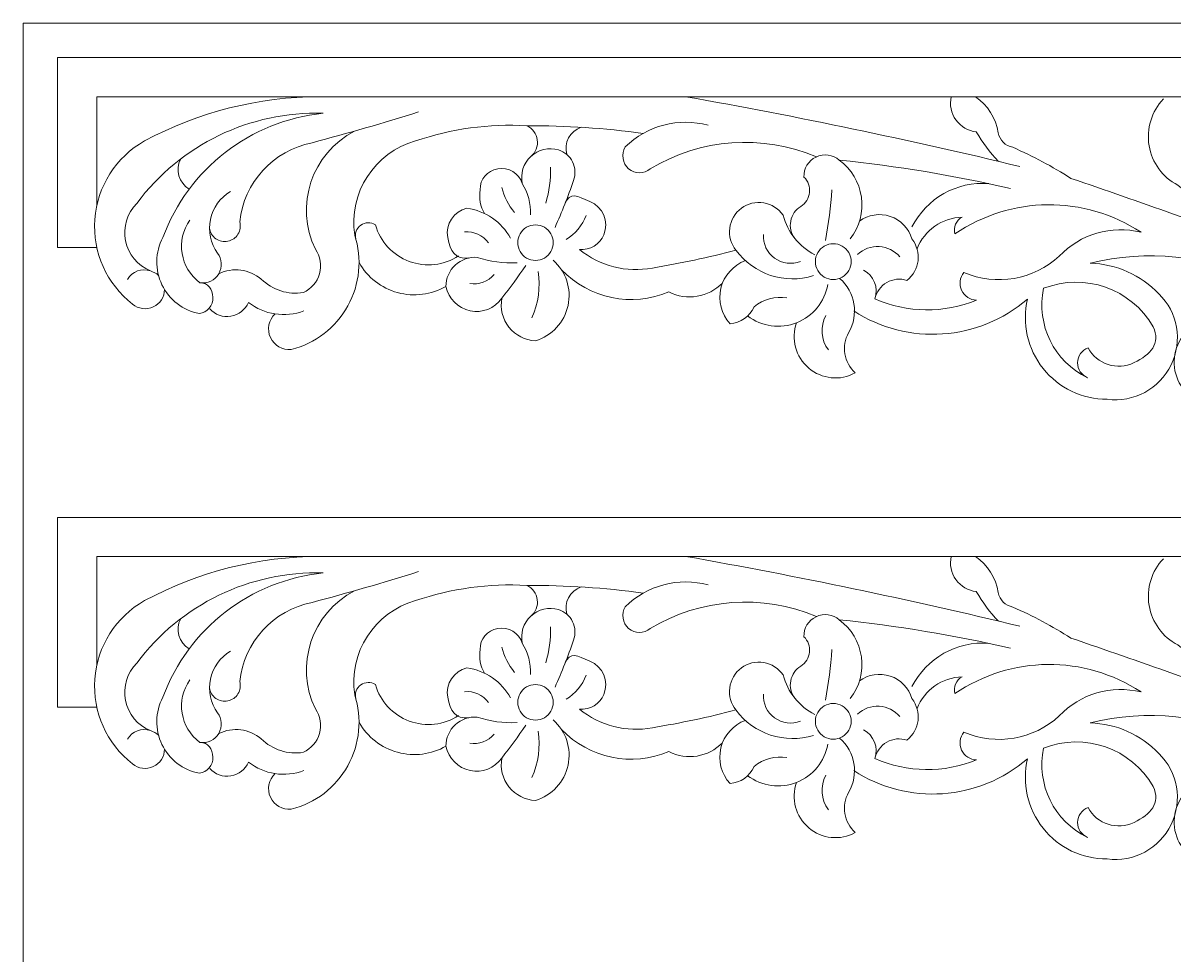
# Model space of a CAD drawing. Header units: millimetres. Extents: x 5148 to 5392, y 1931 to 2186.
# Drawn here: x 5148.1 to 5214.7, y 2132.4 to 2186.4 of the extents above; entities that cross this region are included whole.
import ezdxf

# ---------------------------------------------------------------- set-up
doc = ezdxf.new("R2010")
doc.units = ezdxf.units.MM
doc.header["$MEASUREMENT"] = 0
doc.layers.add('SITARA ALL', color=18, linetype='Continuous', true_color=0x000000)

msp = doc.modelspace()

# ---------------------------------------------------------------- linework, layer by layer
at = {"layer": 'SITARA ALL', "lineweight": 9}
for points, knots in [([(5148.053, 2186.351), (5148.053, 2186.351), (5392.053, 2186.351), (5392.053, 2186.351), (5392.053, 2186.351), (5392.053, 2064.351), (5392.053, 2064.351), (5392.053, 2064.351), (5148.053, 2064.351), (5148.053, 2064.351), (5148.053, 2064.351), (5148.053, 2186.351), (5148.053, 2186.351)], [0, 0, 0, 0, 0.25, 0.25, 0.25, 0.5, 0.5, 0.5, 0.75, 0.75, 0.75, 1, 1, 1, 1]), ([(5152.317, 2173.372), (5152.317, 2173.372), (5150.053, 2173.372), (5150.053, 2173.372), (5150.053, 2173.372), (5150.053, 2184.351), (5150.053, 2184.351), (5150.053, 2184.351), (5350.053, 2184.351), (5350.053, 2184.351), (5350.053, 2184.351), (5350.053, 2173.372), (5350.053, 2173.372), (5350.053, 2173.372), (5347.788, 2173.372), (5347.788, 2173.372)], [0, 0, 0, 0, 0.166667, 0.166667, 0.166667, 0.333333, 0.333333, 0.333333, 0.5, 0.5, 0.5, 0.666667, 0.666667, 0.666667, 1, 1, 1, 1]), ([(5165.216, 2182.09), (5161.679, 2182.09), (5158.198, 2181.213), (5155.083, 2179.537), (5153.422, 2178.603), (5152.34, 2176.897), (5152.204, 2174.996), (5152.067, 2173.095), (5152.88, 2171.263), (5154.391, 2170.101), (5154.722, 2169.817), (5155.189, 2169.752), (5155.585, 2169.935), (5155.981, 2170.119), (5156.234, 2170.509), (5156.233, 2170.945)], [0, 0, 0, 0, 0.166667, 0.166667, 0.166667, 0.333333, 0.333333, 0.333333, 0.5, 0.5, 0.5, 0.666667, 0.666667, 0.666667, 1, 1, 1, 1]), ([(5347.788, 2175.808), (5347.788, 2175.808), (5347.788, 2182.09), (5347.788, 2182.09), (5347.788, 2182.09), (5152.317, 2182.09), (5152.317, 2182.09), (5152.317, 2182.09), (5152.317, 2175.808), (5152.317, 2175.808)], [0, 0, 0, 0, 0.25, 0.25, 0.25, 0.5, 0.5, 0.5, 1, 1, 1, 1]), ([(5201.724, 2182.09), (5201.623, 2181.624), (5201.724, 2181.137), (5202.001, 2180.749), (5202.278, 2180.362), (5202.704, 2180.109), (5203.178, 2180.055), (5203.533, 2179.438), (5203.962, 2178.867), (5204.454, 2178.354)], [0, 0, 0, 0, 0.25, 0.25, 0.25, 0.5, 0.5, 0.5, 1, 1, 1, 1]), ([(5213.995, 2181.962), (5213.31, 2181.24), (5213.005, 2180.237), (5213.17, 2179.256), (5213.336, 2178.275), (5213.948, 2177.432), (5214.831, 2176.975), (5216.596, 2175.528), (5218.495, 2174.254), (5220.502, 2173.169), (5216.568, 2174.612), (5212.618, 2176.013), (5208.653, 2177.371), (5207.58, 2178.055), (5206.455, 2178.655), (5205.288, 2179.165), (5204.86, 2179.244), (5204.524, 2179.579), (5204.444, 2180.007), (5204.31, 2180.852), (5203.837, 2181.605), (5203.133, 2182.09)], [0, 0, 0, 0, 0.125, 0.125, 0.125, 0.25, 0.25, 0.25, 0.375, 0.375, 0.375, 0.5, 0.5, 0.5, 0.625, 0.625, 0.625, 0.75, 0.75, 0.75, 1, 1, 1, 1]), ([(5155.887, 2171.752), (5155.754, 2171.879), (5155.592, 2171.97), (5155.416, 2172.019), (5154.677, 2172.324), (5154.139, 2172.977), (5153.981, 2173.76), (5153.823, 2174.543), (5154.071, 2175.359), (5154.634, 2175.926), (5157.156, 2179.319), (5161.182, 2181.264), (5165.408, 2181.134), (5161.199, 2180.701), (5157.605, 2177.918), (5156.138, 2173.95), (5155.688, 2173.098), (5155.669, 2172.083), (5156.087, 2171.216), (5156.505, 2170.348), (5157.303, 2169.731), (5158.249, 2169.552), (5158.716, 2169.613), (5159.057, 2170.022), (5159.034, 2170.492), (5159.01, 2170.962), (5158.753, 2171.323), (5158.283, 2171.337)], [0, 0, 0, 0, 0.1, 0.1, 0.1, 0.2, 0.2, 0.2, 0.3, 0.3, 0.3, 0.4, 0.4, 0.4, 0.5, 0.5, 0.5, 0.6, 0.6, 0.6, 0.7, 0.7, 0.7, 0.8, 0.8, 0.8, 1, 1, 1, 1]), ([(5158.835, 2174.495), (5158.867, 2174.249), (5159, 2174.027), (5159.202, 2173.883), (5159.404, 2173.739), (5159.655, 2173.685), (5159.898, 2173.735), (5160.141, 2173.784), (5160.353, 2173.933), (5160.482, 2174.145), (5160.611, 2174.357), (5160.647, 2174.611), (5160.58, 2174.85), (5160.824, 2177.129), (5162.524, 2178.986), (5164.772, 2179.434), (5166.832, 2179.978), (5168.879, 2180.57), (5170.912, 2181.21)], [0, 0, 0, 0, 0.142857, 0.142857, 0.142857, 0.285714, 0.285714, 0.285714, 0.428571, 0.428571, 0.428571, 0.571429, 0.571429, 0.571429, 0.714286, 0.714286, 0.714286, 1, 1, 1, 1]), ([(5162.623, 2169.535), (5162.251, 2169.181), (5162.145, 2168.63), (5162.361, 2168.164), (5162.576, 2167.698), (5163.051, 2167.42), (5163.562, 2167.474), (5164.954, 2167.824), (5166.139, 2168.735), (5166.834, 2169.992), (5167.529, 2171.248), (5167.674, 2172.729), (5167.23, 2174.094), (5166.866, 2176.533), (5168.375, 2178.863), (5170.748, 2179.533), (5172.818, 2180.24), (5175.005, 2180.539), (5177.188, 2180.414), (5179.438, 2180.425), (5181.685, 2180.276), (5183.913, 2179.969)], [0, 0, 0, 0, 0.125, 0.125, 0.125, 0.25, 0.25, 0.25, 0.375, 0.375, 0.375, 0.5, 0.5, 0.5, 0.625, 0.625, 0.625, 0.75, 0.75, 0.75, 1, 1, 1, 1]), ([(5177.417, 2178.638), (5177.698, 2178.87), (5177.84, 2179.23), (5177.793, 2179.591), (5177.745, 2179.952), (5177.519, 2180.262), (5177.188, 2180.414)], [0, 0, 0, 0, 0.333333, 0.333333, 0.333333, 1, 1, 1, 1]), ([(5193.934, 2178.617), (5190.801, 2179.938), (5187.228, 2179.679), (5184.321, 2177.917), (5183.957, 2177.619), (5183.433, 2177.623), (5183.074, 2177.926), (5182.715, 2178.229), (5182.642, 2178.777), (5182.874, 2179.186), (5184.136, 2180.427), (5185.964, 2180.905), (5187.673, 2180.441)], [0, 0, 0, 0, 0.2, 0.2, 0.2, 0.4, 0.4, 0.4, 0.6, 0.6, 0.6, 1, 1, 1, 1]), ([(5159.367, 2171.852), (5160.177, 2172.247), (5161.144, 2172.125), (5161.831, 2171.542), (5162.473, 2170.911), (5163.375, 2170.622), (5164.264, 2170.765), (5164.719, 2170.976), (5165.059, 2171.375), (5165.193, 2171.857), (5165.328, 2172.34), (5165.246, 2172.855), (5164.966, 2173.271), (5163.735, 2175.783), (5164.742, 2178.821), (5167.227, 2180.107)], [0, 0, 0, 0, 0.166667, 0.166667, 0.166667, 0.333333, 0.333333, 0.333333, 0.5, 0.5, 0.5, 0.666667, 0.666667, 0.666667, 1, 1, 1, 1]), ([(5178.816, 2174.533), (5179.214, 2175.42), (5179.572, 2176.323), (5179.889, 2177.242), (5180.018, 2177.593), (5179.997, 2177.983), (5179.831, 2178.318), (5179.666, 2178.654), (5179.371, 2178.907), (5179.014, 2179.019), (5178.451, 2179.181), (5177.844, 2179.035), (5177.416, 2178.635), (5176.988, 2178.235), (5176.8, 2177.646), (5176.922, 2177.073), (5177.253, 2176.53), (5177.42, 2175.903), (5177.402, 2175.267)], [0, 0, 0, 0, 0.142857, 0.142857, 0.142857, 0.285714, 0.285714, 0.285714, 0.428571, 0.428571, 0.428571, 0.571429, 0.571429, 0.571429, 0.714286, 0.714286, 0.714286, 1, 1, 1, 1]), ([(5195.891, 2173.874), (5196.42, 2174.559), (5196.65, 2175.429), (5196.53, 2176.286), (5196.41, 2177.143), (5195.953, 2177.913), (5195.256, 2178.427), (5194.882, 2178.748), (5194.354, 2178.817), (5193.91, 2178.602), (5193.466, 2178.388), (5193.191, 2177.94), (5193.209, 2177.447), (5193.449, 2177.216), (5193.569, 2176.888), (5193.536, 2176.556), (5193.502, 2176.225), (5193.317, 2175.926), (5193.036, 2175.747), (5192.727, 2175.563), (5192.512, 2175.255), (5192.444, 2174.902), (5192.376, 2174.549), (5192.461, 2174.185), (5192.68, 2173.9)], [0, 0, 0, 0, 0.111111, 0.111111, 0.111111, 0.222222, 0.222222, 0.222222, 0.333333, 0.333333, 0.333333, 0.444444, 0.444444, 0.444444, 0.555556, 0.555556, 0.555556, 0.666667, 0.666667, 0.666667, 0.777778, 0.777778, 0.777778, 1, 1, 1, 1]), ([(5176.922, 2177.073), (5176.731, 2177.672), (5176.124, 2178.034), (5175.507, 2177.918), (5174.889, 2177.801), (5174.453, 2177.333), (5174.494, 2176.706), (5174.404, 2176.233), (5174.493, 2175.744), (5174.744, 2175.334)], [0, 0, 0, 0, 0.25, 0.25, 0.25, 0.5, 0.5, 0.5, 1, 1, 1, 1]), ([(5157.702, 2174.956), (5156.877, 2173.792), (5157.134, 2172.184), (5158.283, 2171.337), (5158.716, 2171.275), (5159.144, 2171.48), (5159.367, 2171.856), (5159.59, 2172.233), (5159.568, 2172.7), (5159.306, 2173.05), (5158.897, 2173.61), (5158.744, 2174.317), (5158.886, 2174.996), (5159.028, 2175.675), (5159.453, 2176.264), (5160.052, 2176.614)], [0, 0, 0, 0, 0.166667, 0.166667, 0.166667, 0.333333, 0.333333, 0.333333, 0.5, 0.5, 0.5, 0.666667, 0.666667, 0.666667, 1, 1, 1, 1]), ([(5189.279, 2173.213), (5187.684, 2172.797), (5186.07, 2172.455), (5184.444, 2172.186), (5182.949, 2171.901), (5181.404, 2172.296), (5180.228, 2173.261), (5180.833, 2173.207), (5181.404, 2173.55), (5181.64, 2174.11), (5181.943, 2174.867), (5181.581, 2175.727), (5180.829, 2176.041), (5180.076, 2176.355), (5179.708, 2176.623), (5179.383, 2175.876)], [0, 0, 0, 0, 0.166667, 0.166667, 0.166667, 0.333333, 0.333333, 0.333333, 0.5, 0.5, 0.5, 0.666667, 0.666667, 0.666667, 1, 1, 1, 1]), ([(5199.749, 2173.302), (5200.173, 2174.376), (5201.2, 2175.094), (5202.355, 2175.125), (5202.008, 2174.939), (5201.837, 2174.537), (5201.945, 2174.159), (5205.177, 2176.37), (5209.43, 2176.406), (5212.703, 2174.254), (5210.995, 2174.672), (5209.194, 2174.149), (5207.977, 2172.879), (5206.49, 2171.498), (5204.324, 2171.128), (5202.461, 2171.933), (5202.222, 2171.642), (5202.171, 2171.24), (5202.328, 2170.898), (5202.485, 2170.557), (5202.819, 2170.334), (5203.195, 2170.326), (5201.306, 2169.557), (5199.185, 2169.584), (5197.316, 2170.399), (5197.397, 2170.8), (5197.646, 2171.146), (5198, 2171.351), (5198.353, 2171.556), (5198.78, 2171.598), (5199.167, 2171.469), (5199.908, 2172.053), (5200.038, 2173.125), (5199.457, 2173.868), (5199.276, 2174.481), (5198.808, 2174.968), (5198.202, 2175.171), (5197.596, 2175.375), (5196.934, 2175.273), (5196.419, 2174.893)], [0, 0, 0, 0, 0.071429, 0.071429, 0.071429, 0.142857, 0.142857, 0.142857, 0.214286, 0.214286, 0.214286, 0.285714, 0.285714, 0.285714, 0.357143, 0.357143, 0.357143, 0.428571, 0.428571, 0.428571, 0.5, 0.5, 0.5, 0.571429, 0.571429, 0.571429, 0.642857, 0.642857, 0.642857, 0.714286, 0.714286, 0.714286, 0.785714, 0.785714, 0.785714, 0.857143, 0.857143, 0.857143, 1, 1, 1, 1]), ([(5176.251, 2173.91), (5175.727, 2174.852), (5174.793, 2175.494), (5173.725, 2175.645), (5172.956, 2175.471), (5172.463, 2174.719), (5172.609, 2173.945), (5172.755, 2173.17), (5173.047, 2172.65), (5173.826, 2172.768)], [0, 0, 0, 0, 0.25, 0.25, 0.25, 0.5, 0.5, 0.5, 1, 1, 1, 1]), ([(5193.844, 2172.949), (5192.933, 2173.417), (5192.264, 2174.252), (5192.007, 2175.243), (5191.744, 2175.623), (5191.338, 2175.881), (5190.882, 2175.956), (5190.426, 2176.031), (5189.961, 2175.918), (5189.59, 2175.642), (5189.22, 2175.366), (5188.977, 2174.951), (5188.919, 2174.492), (5188.86, 2174.034), (5188.99, 2173.573), (5189.279, 2173.213), (5190.308, 2171.819), (5192.104, 2171.229), (5193.758, 2171.745)], [0, 0, 0, 0, 0.142857, 0.142857, 0.142857, 0.285714, 0.285714, 0.285714, 0.428571, 0.428571, 0.428571, 0.571429, 0.571429, 0.571429, 0.714286, 0.714286, 0.714286, 1, 1, 1, 1]), ([(5173.243, 2172.892), (5172.396, 2172.338), (5171.336, 2172.219), (5170.387, 2172.57), (5169.438, 2172.922), (5168.709, 2173.709), (5168.427, 2174.681), (5168.169, 2174.849), (5167.835, 2174.842), (5167.585, 2174.663), (5167.335, 2174.484), (5167.219, 2174.175), (5167.295, 2173.877)], [0, 0, 0, 0, 0.2, 0.2, 0.2, 0.4, 0.4, 0.4, 0.6, 0.6, 0.6, 1, 1, 1, 1]), ([(5178.713, 2173.654), (5178.713, 2174.021), (5178.517, 2174.36), (5178.2, 2174.544), (5177.882, 2174.727), (5177.49, 2174.727), (5177.173, 2174.544), (5176.855, 2174.36), (5176.659, 2174.021), (5176.659, 2173.654), (5176.659, 2173.287), (5176.855, 2172.948), (5177.173, 2172.765), (5177.49, 2172.581), (5177.882, 2172.581), (5178.2, 2172.765), (5178.517, 2172.948), (5178.713, 2173.287), (5178.713, 2173.654)], [0, 0, 0, 0, 0.166667, 0.166667, 0.166667, 0.333333, 0.333333, 0.333333, 0.5, 0.5, 0.5, 0.666667, 0.666667, 0.666667, 0.833333, 0.833333, 0.833333, 1, 1, 1, 1]), ([(5190.864, 2174.128), (5190.832, 2173.592), (5191.075, 2173.077), (5191.51, 2172.762), (5191.944, 2172.446), (5192.505, 2172.372), (5193.005, 2172.567)], [0, 0, 0, 0, 0.333333, 0.333333, 0.333333, 1, 1, 1, 1]), ([(5195.942, 2172.557), (5195.942, 2172.927), (5195.744, 2173.269), (5195.424, 2173.454), (5195.104, 2173.639), (5194.709, 2173.639), (5194.389, 2173.454), (5194.069, 2173.269), (5193.871, 2172.927), (5193.871, 2172.557), (5193.871, 2172.187), (5194.069, 2171.846), (5194.389, 2171.661), (5194.709, 2171.476), (5195.104, 2171.476), (5195.424, 2171.661), (5195.744, 2171.846), (5195.942, 2172.187), (5195.942, 2172.557)], [0, 0, 0, 0, 0.166667, 0.166667, 0.166667, 0.333333, 0.333333, 0.333333, 0.5, 0.5, 0.5, 0.666667, 0.666667, 0.666667, 0.833333, 0.833333, 0.833333, 1, 1, 1, 1]), ([(5196.086, 2169.705), (5199.22, 2167.674), (5203.314, 2167.953), (5206.141, 2170.394), (5205.808, 2168.987), (5206.14, 2167.505), (5207.041, 2166.374), (5207.942, 2165.243), (5209.303, 2164.588), (5210.75, 2164.598), (5212.282, 2164.395), (5213.773, 2165.199), (5214.444, 2166.592), (5215.115, 2167.985), (5214.845, 2169.623), (5213.731, 2170.695), (5212.696, 2171.784), (5211.273, 2172.419), (5209.771, 2172.463), (5213.031, 2173.286), (5216.478, 2172.929), (5219.5, 2171.458), (5221.182, 2170.919), (5222.892, 2170.471), (5224.623, 2170.118), (5223.51, 2169.712), (5222.289, 2169.717), (5221.18, 2170.131), (5220.186, 2170.675), (5219.011, 2170.778), (5217.936, 2170.417), (5218.145, 2170.418), (5218.343, 2170.328), (5218.479, 2170.169), (5218.614, 2170.011), (5218.674, 2169.8), (5218.641, 2169.595), (5218.156, 2169.364), (5217.623, 2169.252), (5217.086, 2169.269), (5216.03, 2169.245), (5215.101, 2168.567), (5214.758, 2167.568), (5214.414, 2166.57), (5214.711, 2165.478), (5215.529, 2164.81), (5216.241, 2164.661), (5216.95, 2165.078), (5217.164, 2165.774), (5217.307, 2166.193), (5217.743, 2166.439), (5218.177, 2166.345), (5218.742, 2166.385), (5219.259, 2166.675), (5219.588, 2167.136), (5219.918, 2167.597), (5220.025, 2168.178), (5219.88, 2168.725), (5220.241, 2168.783), (5220.586, 2168.916), (5220.894, 2169.114)], [0, 0, 0, 0, 0.047619, 0.047619, 0.047619, 0.095238, 0.095238, 0.095238, 0.142857, 0.142857, 0.142857, 0.190476, 0.190476, 0.190476, 0.238095, 0.238095, 0.238095, 0.285714, 0.285714, 0.285714, 0.333333, 0.333333, 0.333333, 0.380952, 0.380952, 0.380952, 0.428571, 0.428571, 0.428571, 0.47619, 0.47619, 0.47619, 0.52381, 0.52381, 0.52381, 0.571429, 0.571429, 0.571429, 0.619048, 0.619048, 0.619048, 0.666667, 0.666667, 0.666667, 0.714286, 0.714286, 0.714286, 0.761905, 0.761905, 0.761905, 0.809524, 0.809524, 0.809524, 0.857143, 0.857143, 0.857143, 0.904762, 0.904762, 0.904762, 1, 1, 1, 1]), ([(5198.76, 2172.835), (5198.459, 2173.186), (5198.028, 2173.398), (5197.567, 2173.425), (5197.105, 2173.451), (5196.655, 2173.29), (5196.316, 2172.976)], [0, 0, 0, 0, 0.333333, 0.333333, 0.333333, 1, 1, 1, 1]), ([(5167.483, 2172.497), (5167.967, 2171.647), (5168.77, 2171.024), (5169.714, 2170.766), (5170.658, 2170.509), (5171.662, 2170.635), (5172.511, 2171.122)], [0, 0, 0, 0, 0.333333, 0.333333, 0.333333, 1, 1, 1, 1]), ([(5176.619, 2172.486), (5175.841, 2172.447), (5175.061, 2172.554), (5174.322, 2172.802), (5173.853, 2172.839), (5173.391, 2172.678), (5173.047, 2172.358), (5172.702, 2172.039), (5172.508, 2171.592), (5172.511, 2171.122), (5172.652, 2170.415), (5173.201, 2169.86), (5173.907, 2169.713), (5174.612, 2169.566), (5175.33, 2169.844), (5175.742, 2170.435), (5176.22, 2171.055), (5176.682, 2171.686), (5177.128, 2172.328)], [0, 0, 0, 0, 0.142857, 0.142857, 0.142857, 0.285714, 0.285714, 0.285714, 0.428571, 0.428571, 0.428571, 0.571429, 0.571429, 0.571429, 0.714286, 0.714286, 0.714286, 1, 1, 1, 1]), ([(5175.742, 2170.435), (5175.63, 2169.845), (5175.78, 2169.234), (5176.154, 2168.763), (5176.528, 2168.292), (5177.085, 2168.007), (5177.686, 2167.983), (5178.637, 2168.267), (5179.358, 2169.047), (5179.568, 2170.017), (5179.778, 2170.987), (5179.451, 2171.987), (5178.703, 2172.639)], [0, 0, 0, 0, 0.2, 0.2, 0.2, 0.4, 0.4, 0.4, 0.6, 0.6, 0.6, 1, 1, 1, 1]), ([(5189.822, 2172.612), (5189.115, 2172.35), (5188.584, 2171.754), (5188.407, 2171.02), (5188.231, 2170.287), (5188.426, 2169.519), (5188.936, 2168.963), (5189.545, 2169.007), (5190.079, 2169.381), (5190.327, 2169.939), (5190.85, 2170.385), (5191.546, 2170.574), (5192.224, 2170.457)], [0, 0, 0, 0, 0.2, 0.2, 0.2, 0.4, 0.4, 0.4, 0.6, 0.6, 0.6, 1, 1, 1, 1]), ([(5179.184, 2172.087), (5180.794, 2170.416), (5183.262, 2169.906), (5185.4, 2170.806), (5186.434, 2170.276), (5187.692, 2170.484), (5188.5, 2171.319)], [0, 0, 0, 0, 0.333333, 0.333333, 0.333333, 1, 1, 1, 1]), ([(5209.614, 2165.845), (5209.258, 2165.985), (5209.026, 2166.33), (5209.031, 2166.713), (5209.036, 2167.095), (5209.284, 2167.437), (5209.643, 2167.568), (5210.156, 2166.616), (5211.328, 2166.24), (5212.299, 2166.714), (5213.27, 2167.188), (5213.846, 2167.804), (5213.412, 2168.794), (5212.132, 2170.995), (5209.444, 2171.938), (5207.072, 2171.012), (5206.627, 2168.909), (5207.675, 2166.775), (5209.614, 2165.845)], [0, 0, 0, 0, 0.166667, 0.166667, 0.166667, 0.333333, 0.333333, 0.333333, 0.5, 0.5, 0.5, 0.666667, 0.666667, 0.666667, 0.833333, 0.833333, 0.833333, 1, 1, 1, 1]), ([(5189.955, 2169.413), (5190.768, 2168.799), (5191.841, 2168.652), (5192.788, 2169.026), (5193.735, 2169.399), (5194.418, 2170.229), (5194.592, 2171.232)], [0, 0, 0, 0, 0.333333, 0.333333, 0.333333, 1, 1, 1, 1]), ([(5192.784, 2169.022), (5192.452, 2168.087), (5192.733, 2167.043), (5193.489, 2166.402), (5194.246, 2165.76), (5195.303, 2165.643), (5196.171, 2166.124), (5195.524, 2166.718), (5195.368, 2167.679), (5195.793, 2168.448), (5196.4, 2169.485), (5196.181, 2170.805), (5195.271, 2171.589)], [0, 0, 0, 0, 0.2, 0.2, 0.2, 0.4, 0.4, 0.4, 0.6, 0.6, 0.6, 1, 1, 1, 1]), ([(5158.847, 2169.833), (5159.152, 2169.487), (5159.613, 2169.323), (5160.068, 2169.398), (5160.522, 2169.473), (5160.904, 2169.774), (5161.081, 2170.199), (5161.993, 2169.487), (5163.21, 2169.301), (5164.293, 2169.711)], [0, 0, 0, 0, 0.25, 0.25, 0.25, 0.5, 0.5, 0.5, 1, 1, 1, 1]), ([(5152.317, 2146.79), (5152.317, 2146.79), (5150.053, 2146.79), (5150.053, 2146.79), (5150.053, 2146.79), (5150.053, 2157.77), (5150.053, 2157.77), (5150.053, 2157.77), (5350.053, 2157.77), (5350.053, 2157.77), (5350.053, 2157.77), (5350.053, 2146.79), (5350.053, 2146.79), (5350.053, 2146.79), (5347.788, 2146.79), (5347.788, 2146.79)], [0, 0, 0, 0, 0.166667, 0.166667, 0.166667, 0.333333, 0.333333, 0.333333, 0.5, 0.5, 0.5, 0.666667, 0.666667, 0.666667, 1, 1, 1, 1]), ([(5165.216, 2155.509), (5161.679, 2155.509), (5158.198, 2154.632), (5155.083, 2152.955), (5153.422, 2152.021), (5152.34, 2150.316), (5152.204, 2148.415), (5152.067, 2146.514), (5152.88, 2144.681), (5154.391, 2143.519), (5154.722, 2143.235), (5155.189, 2143.171), (5155.585, 2143.354), (5155.981, 2143.537), (5156.234, 2143.927), (5156.233, 2144.364)], [0, 0, 0, 0, 0.166667, 0.166667, 0.166667, 0.333333, 0.333333, 0.333333, 0.5, 0.5, 0.5, 0.666667, 0.666667, 0.666667, 1, 1, 1, 1]), ([(5347.788, 2149.226), (5347.788, 2149.226), (5347.788, 2155.509), (5347.788, 2155.509), (5347.788, 2155.509), (5152.317, 2155.509), (5152.317, 2155.509), (5152.317, 2155.509), (5152.317, 2149.226), (5152.317, 2149.226)], [0, 0, 0, 0, 0.25, 0.25, 0.25, 0.5, 0.5, 0.5, 1, 1, 1, 1]), ([(5201.724, 2155.509), (5201.623, 2155.043), (5201.724, 2154.556), (5202.001, 2154.168), (5202.278, 2153.78), (5202.704, 2153.528), (5203.178, 2153.473), (5203.533, 2152.857), (5203.962, 2152.286), (5204.454, 2151.772)], [0, 0, 0, 0, 0.25, 0.25, 0.25, 0.5, 0.5, 0.5, 1, 1, 1, 1]), ([(5213.995, 2155.38), (5213.31, 2154.658), (5213.005, 2153.656), (5213.17, 2152.675), (5213.336, 2151.694), (5213.948, 2150.851), (5214.831, 2150.394), (5216.596, 2148.947), (5218.495, 2147.672), (5220.502, 2146.587), (5216.568, 2148.03), (5212.618, 2149.431), (5208.653, 2150.789), (5207.58, 2151.474), (5206.455, 2152.074), (5205.288, 2152.583), (5204.86, 2152.662), (5204.524, 2152.997), (5204.444, 2153.426), (5204.31, 2154.27), (5203.837, 2155.023), (5203.133, 2155.509)], [0, 0, 0, 0, 0.125, 0.125, 0.125, 0.25, 0.25, 0.25, 0.375, 0.375, 0.375, 0.5, 0.5, 0.5, 0.625, 0.625, 0.625, 0.75, 0.75, 0.75, 1, 1, 1, 1]), ([(5155.887, 2145.171), (5155.754, 2145.297), (5155.592, 2145.389), (5155.416, 2145.438), (5154.677, 2145.742), (5154.139, 2146.395), (5153.981, 2147.179), (5153.823, 2147.962), (5154.071, 2148.777), (5154.634, 2149.344), (5157.156, 2152.737), (5161.182, 2154.682), (5165.408, 2154.553), (5161.199, 2154.119), (5157.605, 2151.336), (5156.138, 2147.368), (5155.688, 2146.517), (5155.669, 2145.502), (5156.087, 2144.634), (5156.505, 2143.767), (5157.303, 2143.15), (5158.249, 2142.971), (5158.716, 2143.032), (5159.057, 2143.441), (5159.034, 2143.911), (5159.01, 2144.381), (5158.753, 2144.742), (5158.283, 2144.756)], [0, 0, 0, 0, 0.1, 0.1, 0.1, 0.2, 0.2, 0.2, 0.3, 0.3, 0.3, 0.4, 0.4, 0.4, 0.5, 0.5, 0.5, 0.6, 0.6, 0.6, 0.7, 0.7, 0.7, 0.8, 0.8, 0.8, 1, 1, 1, 1]), ([(5158.835, 2147.913), (5158.867, 2147.667), (5159, 2147.446), (5159.202, 2147.302), (5159.404, 2147.158), (5159.655, 2147.104), (5159.898, 2147.153), (5160.141, 2147.203), (5160.353, 2147.352), (5160.482, 2147.563), (5160.611, 2147.775), (5160.647, 2148.03), (5160.58, 2148.269), (5160.824, 2150.548), (5162.524, 2152.404), (5164.772, 2152.852), (5166.832, 2153.396), (5168.879, 2153.989), (5170.912, 2154.629)], [0, 0, 0, 0, 0.142857, 0.142857, 0.142857, 0.285714, 0.285714, 0.285714, 0.428571, 0.428571, 0.428571, 0.571429, 0.571429, 0.571429, 0.714286, 0.714286, 0.714286, 1, 1, 1, 1]), ([(5193.934, 2152.035), (5190.801, 2153.356), (5187.228, 2153.097), (5184.321, 2151.336), (5183.957, 2151.038), (5183.433, 2151.042), (5183.074, 2151.344), (5182.715, 2151.647), (5182.642, 2152.196), (5182.874, 2152.604), (5184.136, 2153.846), (5185.964, 2154.323), (5187.673, 2153.86)], [0, 0, 0, 0, 0.2, 0.2, 0.2, 0.4, 0.4, 0.4, 0.6, 0.6, 0.6, 1, 1, 1, 1]), ([(5162.623, 2142.953), (5162.251, 2142.6), (5162.145, 2142.048), (5162.361, 2141.582), (5162.576, 2141.116), (5163.051, 2140.838), (5163.562, 2140.893), (5164.954, 2141.242), (5166.139, 2142.154), (5166.834, 2143.41), (5167.529, 2144.666), (5167.674, 2146.147), (5167.23, 2147.513), (5166.866, 2149.951), (5168.375, 2152.282), (5170.748, 2152.952), (5172.818, 2153.659), (5175.005, 2153.958), (5177.188, 2153.832), (5179.438, 2153.843), (5181.685, 2153.695), (5183.913, 2153.388)], [0, 0, 0, 0, 0.125, 0.125, 0.125, 0.25, 0.25, 0.25, 0.375, 0.375, 0.375, 0.5, 0.5, 0.5, 0.625, 0.625, 0.625, 0.75, 0.75, 0.75, 1, 1, 1, 1]), ([(5177.417, 2152.057), (5177.698, 2152.288), (5177.84, 2152.648), (5177.793, 2153.009), (5177.745, 2153.37), (5177.519, 2153.68), (5177.188, 2153.832)], [0, 0, 0, 0, 0.333333, 0.333333, 0.333333, 1, 1, 1, 1]), ([(5159.367, 2145.27), (5160.177, 2145.665), (5161.144, 2145.543), (5161.831, 2144.961), (5162.473, 2144.329), (5163.375, 2144.041), (5164.264, 2144.184), (5164.719, 2144.394), (5165.059, 2144.793), (5165.193, 2145.276), (5165.328, 2145.759), (5165.246, 2146.274), (5164.966, 2146.689), (5163.735, 2149.201), (5164.742, 2152.24), (5167.227, 2153.525)], [0, 0, 0, 0, 0.166667, 0.166667, 0.166667, 0.333333, 0.333333, 0.333333, 0.5, 0.5, 0.5, 0.666667, 0.666667, 0.666667, 1, 1, 1, 1]), ([(5178.816, 2147.952), (5179.214, 2148.838), (5179.572, 2149.742), (5179.889, 2150.66), (5180.018, 2151.012), (5179.997, 2151.401), (5179.831, 2151.737), (5179.666, 2152.073), (5179.371, 2152.326), (5179.014, 2152.438), (5178.451, 2152.599), (5177.844, 2152.453), (5177.416, 2152.054), (5176.988, 2151.654), (5176.8, 2151.064), (5176.922, 2150.491), (5177.253, 2149.949), (5177.42, 2149.321), (5177.402, 2148.686)], [0, 0, 0, 0, 0.142857, 0.142857, 0.142857, 0.285714, 0.285714, 0.285714, 0.428571, 0.428571, 0.428571, 0.571429, 0.571429, 0.571429, 0.714286, 0.714286, 0.714286, 1, 1, 1, 1]), ([(5195.891, 2147.293), (5196.42, 2147.978), (5196.65, 2148.847), (5196.53, 2149.705), (5196.41, 2150.562), (5195.953, 2151.332), (5195.256, 2151.845), (5194.882, 2152.166), (5194.354, 2152.235), (5193.91, 2152.021), (5193.466, 2151.807), (5193.191, 2151.358), (5193.209, 2150.866), (5193.449, 2150.635), (5193.569, 2150.306), (5193.536, 2149.975), (5193.502, 2149.643), (5193.317, 2149.345), (5193.036, 2149.166), (5192.727, 2148.981), (5192.512, 2148.674), (5192.444, 2148.321), (5192.376, 2147.967), (5192.461, 2147.604), (5192.68, 2147.318)], [0, 0, 0, 0, 0.111111, 0.111111, 0.111111, 0.222222, 0.222222, 0.222222, 0.333333, 0.333333, 0.333333, 0.444444, 0.444444, 0.444444, 0.555556, 0.555556, 0.555556, 0.666667, 0.666667, 0.666667, 0.777778, 0.777778, 0.777778, 1, 1, 1, 1]), ([(5176.922, 2150.491), (5176.731, 2151.09), (5176.124, 2151.452), (5175.507, 2151.336), (5174.889, 2151.22), (5174.453, 2150.752), (5174.494, 2150.125), (5174.404, 2149.652), (5174.493, 2149.163), (5174.744, 2148.752)], [0, 0, 0, 0, 0.25, 0.25, 0.25, 0.5, 0.5, 0.5, 1, 1, 1, 1]), ([(5157.702, 2148.375), (5156.877, 2147.211), (5157.134, 2145.602), (5158.283, 2144.756), (5158.716, 2144.694), (5159.144, 2144.899), (5159.367, 2145.275), (5159.59, 2145.651), (5159.568, 2146.119), (5159.306, 2146.469), (5158.897, 2147.029), (5158.744, 2147.736), (5158.886, 2148.415), (5159.028, 2149.094), (5159.453, 2149.683), (5160.052, 2150.032)], [0, 0, 0, 0, 0.166667, 0.166667, 0.166667, 0.333333, 0.333333, 0.333333, 0.5, 0.5, 0.5, 0.666667, 0.666667, 0.666667, 1, 1, 1, 1]), ([(5189.279, 2146.631), (5187.684, 2146.216), (5186.07, 2145.873), (5184.444, 2145.605), (5182.949, 2145.32), (5181.404, 2145.714), (5180.228, 2146.68), (5180.833, 2146.626), (5181.404, 2146.968), (5181.64, 2147.529), (5181.943, 2148.286), (5181.581, 2149.146), (5180.829, 2149.46), (5180.076, 2149.774), (5179.708, 2150.042), (5179.383, 2149.294)], [0, 0, 0, 0, 0.166667, 0.166667, 0.166667, 0.333333, 0.333333, 0.333333, 0.5, 0.5, 0.5, 0.666667, 0.666667, 0.666667, 1, 1, 1, 1]), ([(5199.749, 2146.72), (5200.173, 2147.795), (5201.2, 2148.513), (5202.355, 2148.544), (5202.008, 2148.358), (5201.837, 2147.956), (5201.945, 2147.577), (5205.177, 2149.789), (5209.43, 2149.824), (5212.703, 2147.673), (5210.995, 2148.091), (5209.194, 2147.568), (5207.977, 2146.298), (5206.49, 2144.917), (5204.324, 2144.546), (5202.461, 2145.352), (5202.222, 2145.061), (5202.171, 2144.659), (5202.328, 2144.317), (5202.485, 2143.975), (5202.819, 2143.753), (5203.195, 2143.745), (5201.306, 2142.975), (5199.185, 2143.002), (5197.316, 2143.818), (5197.397, 2144.218), (5197.646, 2144.565), (5198, 2144.769), (5198.353, 2144.974), (5198.78, 2145.017), (5199.167, 2144.887), (5199.908, 2145.472), (5200.038, 2146.544), (5199.457, 2147.287), (5199.276, 2147.9), (5198.808, 2148.386), (5198.202, 2148.59), (5197.596, 2148.793), (5196.934, 2148.692), (5196.419, 2148.312)], [0, 0, 0, 0, 0.071429, 0.071429, 0.071429, 0.142857, 0.142857, 0.142857, 0.214286, 0.214286, 0.214286, 0.285714, 0.285714, 0.285714, 0.357143, 0.357143, 0.357143, 0.428571, 0.428571, 0.428571, 0.5, 0.5, 0.5, 0.571429, 0.571429, 0.571429, 0.642857, 0.642857, 0.642857, 0.714286, 0.714286, 0.714286, 0.785714, 0.785714, 0.785714, 0.857143, 0.857143, 0.857143, 1, 1, 1, 1]), ([(5176.251, 2147.328), (5175.727, 2148.27), (5174.793, 2148.912), (5173.725, 2149.063), (5172.956, 2148.889), (5172.463, 2148.138), (5172.609, 2147.363), (5172.755, 2146.589), (5173.047, 2146.069), (5173.826, 2146.186)], [0, 0, 0, 0, 0.25, 0.25, 0.25, 0.5, 0.5, 0.5, 1, 1, 1, 1]), ([(5193.844, 2146.368), (5192.933, 2146.835), (5192.264, 2147.67), (5192.007, 2148.662), (5191.744, 2149.042), (5191.338, 2149.299), (5190.882, 2149.374), (5190.426, 2149.449), (5189.961, 2149.337), (5189.59, 2149.061), (5189.22, 2148.784), (5188.977, 2148.369), (5188.919, 2147.911), (5188.86, 2147.452), (5188.99, 2146.991), (5189.279, 2146.631), (5190.308, 2145.237), (5192.104, 2144.648), (5193.758, 2145.163)], [0, 0, 0, 0, 0.142857, 0.142857, 0.142857, 0.285714, 0.285714, 0.285714, 0.428571, 0.428571, 0.428571, 0.571429, 0.571429, 0.571429, 0.714286, 0.714286, 0.714286, 1, 1, 1, 1]), ([(5173.243, 2146.31), (5172.396, 2145.757), (5171.336, 2145.637), (5170.387, 2145.989), (5169.438, 2146.34), (5168.709, 2147.128), (5168.427, 2148.1), (5168.169, 2148.268), (5167.835, 2148.261), (5167.585, 2148.081), (5167.335, 2147.902), (5167.219, 2147.594), (5167.295, 2147.296)], [0, 0, 0, 0, 0.2, 0.2, 0.2, 0.4, 0.4, 0.4, 0.6, 0.6, 0.6, 1, 1, 1, 1]), ([(5178.713, 2147.073), (5178.713, 2147.44), (5178.517, 2147.779), (5178.2, 2147.962), (5177.882, 2148.146), (5177.49, 2148.146), (5177.173, 2147.962), (5176.855, 2147.779), (5176.659, 2147.44), (5176.659, 2147.073), (5176.659, 2146.706), (5176.855, 2146.367), (5177.173, 2146.183), (5177.49, 2146), (5177.882, 2146), (5178.2, 2146.183), (5178.517, 2146.367), (5178.713, 2146.706), (5178.713, 2147.073)], [0, 0, 0, 0, 0.166667, 0.166667, 0.166667, 0.333333, 0.333333, 0.333333, 0.5, 0.5, 0.5, 0.666667, 0.666667, 0.666667, 0.833333, 0.833333, 0.833333, 1, 1, 1, 1]), ([(5190.864, 2147.547), (5190.832, 2147.011), (5191.075, 2146.496), (5191.51, 2146.18), (5191.944, 2145.864), (5192.505, 2145.79), (5193.005, 2145.986)], [0, 0, 0, 0, 0.333333, 0.333333, 0.333333, 1, 1, 1, 1]), ([(5195.942, 2145.976), (5195.942, 2146.346), (5195.744, 2146.687), (5195.424, 2146.872), (5195.104, 2147.057), (5194.709, 2147.057), (5194.389, 2146.872), (5194.069, 2146.687), (5193.871, 2146.346), (5193.871, 2145.976), (5193.871, 2145.606), (5194.069, 2145.264), (5194.389, 2145.079), (5194.709, 2144.894), (5195.104, 2144.894), (5195.424, 2145.079), (5195.744, 2145.264), (5195.942, 2145.606), (5195.942, 2145.976)], [0, 0, 0, 0, 0.166667, 0.166667, 0.166667, 0.333333, 0.333333, 0.333333, 0.5, 0.5, 0.5, 0.666667, 0.666667, 0.666667, 0.833333, 0.833333, 0.833333, 1, 1, 1, 1]), ([(5196.086, 2143.123), (5199.22, 2141.093), (5203.314, 2141.372), (5206.141, 2143.813), (5205.808, 2142.405), (5206.14, 2140.923), (5207.041, 2139.792), (5207.942, 2138.661), (5209.303, 2138.007), (5210.75, 2138.017), (5212.282, 2137.813), (5213.773, 2138.617), (5214.444, 2140.011), (5215.115, 2141.404), (5214.845, 2143.041), (5213.731, 2144.113), (5212.696, 2145.202), (5211.273, 2145.838), (5209.771, 2145.882), (5213.031, 2146.705), (5216.478, 2146.348), (5219.5, 2144.877), (5221.182, 2144.337), (5222.892, 2143.89), (5224.623, 2143.536), (5223.51, 2143.131), (5222.289, 2143.136), (5221.18, 2143.55), (5220.186, 2144.093), (5219.011, 2144.197), (5217.936, 2143.836), (5218.145, 2143.837), (5218.343, 2143.746), (5218.479, 2143.588), (5218.614, 2143.43), (5218.674, 2143.219), (5218.641, 2143.013), (5218.156, 2142.782), (5217.623, 2142.671), (5217.086, 2142.688), (5216.03, 2142.664), (5215.101, 2141.985), (5214.758, 2140.987), (5214.414, 2139.989), (5214.711, 2138.897), (5215.529, 2138.229), (5216.241, 2138.079), (5216.95, 2138.496), (5217.164, 2139.192), (5217.307, 2139.612), (5217.743, 2139.857), (5218.177, 2139.763), (5218.742, 2139.804), (5219.259, 2140.094), (5219.588, 2140.555), (5219.918, 2141.016), (5220.025, 2141.596), (5219.88, 2142.144), (5220.241, 2142.202), (5220.586, 2142.334), (5220.894, 2142.532)], [0, 0, 0, 0, 0.047619, 0.047619, 0.047619, 0.095238, 0.095238, 0.095238, 0.142857, 0.142857, 0.142857, 0.190476, 0.190476, 0.190476, 0.238095, 0.238095, 0.238095, 0.285714, 0.285714, 0.285714, 0.333333, 0.333333, 0.333333, 0.380952, 0.380952, 0.380952, 0.428571, 0.428571, 0.428571, 0.47619, 0.47619, 0.47619, 0.52381, 0.52381, 0.52381, 0.571429, 0.571429, 0.571429, 0.619048, 0.619048, 0.619048, 0.666667, 0.666667, 0.666667, 0.714286, 0.714286, 0.714286, 0.761905, 0.761905, 0.761905, 0.809524, 0.809524, 0.809524, 0.857143, 0.857143, 0.857143, 0.904762, 0.904762, 0.904762, 1, 1, 1, 1]), ([(5198.76, 2146.254), (5198.459, 2146.604), (5198.028, 2146.817), (5197.567, 2146.843), (5197.105, 2146.87), (5196.655, 2146.709), (5196.316, 2146.395)], [0, 0, 0, 0, 0.333333, 0.333333, 0.333333, 1, 1, 1, 1]), ([(5167.483, 2145.916), (5167.967, 2145.065), (5168.77, 2144.442), (5169.714, 2144.185), (5170.658, 2143.927), (5171.662, 2144.054), (5172.511, 2144.54)], [0, 0, 0, 0, 0.333333, 0.333333, 0.333333, 1, 1, 1, 1]), ([(5176.619, 2145.905), (5175.841, 2145.865), (5175.061, 2145.972), (5174.322, 2146.22), (5173.853, 2146.257), (5173.391, 2146.097), (5173.047, 2145.777), (5172.702, 2145.457), (5172.508, 2145.01), (5172.511, 2144.54), (5172.652, 2143.834), (5173.201, 2143.279), (5173.907, 2143.132), (5174.612, 2142.984), (5175.33, 2143.262), (5175.742, 2143.854), (5176.22, 2144.473), (5176.682, 2145.104), (5177.128, 2145.747)], [0, 0, 0, 0, 0.142857, 0.142857, 0.142857, 0.285714, 0.285714, 0.285714, 0.428571, 0.428571, 0.428571, 0.571429, 0.571429, 0.571429, 0.714286, 0.714286, 0.714286, 1, 1, 1, 1]), ([(5175.742, 2143.854), (5175.63, 2143.263), (5175.78, 2142.653), (5176.154, 2142.182), (5176.528, 2141.711), (5177.085, 2141.426), (5177.686, 2141.402), (5178.637, 2141.686), (5179.358, 2142.465), (5179.568, 2143.435), (5179.778, 2144.405), (5179.451, 2145.405), (5178.703, 2146.057)], [0, 0, 0, 0, 0.2, 0.2, 0.2, 0.4, 0.4, 0.4, 0.6, 0.6, 0.6, 1, 1, 1, 1]), ([(5189.822, 2146.031), (5189.115, 2145.769), (5188.584, 2145.172), (5188.407, 2144.439), (5188.23, 2143.706), (5188.426, 2142.937), (5188.936, 2142.382), (5189.545, 2142.425), (5190.079, 2142.8), (5190.327, 2143.357), (5190.85, 2143.803), (5191.546, 2143.993), (5192.224, 2143.876)], [0, 0, 0, 0, 0.2, 0.2, 0.2, 0.4, 0.4, 0.4, 0.6, 0.6, 0.6, 1, 1, 1, 1]), ([(5179.184, 2145.505), (5180.794, 2143.835), (5183.262, 2143.325), (5185.4, 2144.224), (5186.434, 2143.695), (5187.692, 2143.902), (5188.5, 2144.737)], [0, 0, 0, 0, 0.333333, 0.333333, 0.333333, 1, 1, 1, 1]), ([(5192.784, 2142.44), (5192.452, 2141.505), (5192.733, 2140.462), (5193.489, 2139.82), (5194.246, 2139.178), (5195.303, 2139.062), (5196.171, 2139.542), (5195.524, 2140.136), (5195.368, 2141.098), (5195.793, 2141.867), (5196.4, 2142.903), (5196.181, 2144.223), (5195.271, 2145.007)], [0, 0, 0, 0, 0.2, 0.2, 0.2, 0.4, 0.4, 0.4, 0.6, 0.6, 0.6, 1, 1, 1, 1]), ([(5209.614, 2139.264), (5209.258, 2139.404), (5209.026, 2139.749), (5209.031, 2140.131), (5209.036, 2140.513), (5209.284, 2140.855), (5209.643, 2140.986), (5210.156, 2140.035), (5211.328, 2139.658), (5212.299, 2140.132), (5213.27, 2140.606), (5213.846, 2141.223), (5213.412, 2142.212), (5212.132, 2144.414), (5209.444, 2145.356), (5207.072, 2144.431), (5206.627, 2142.327), (5207.675, 2140.193), (5209.614, 2139.264)], [0, 0, 0, 0, 0.166667, 0.166667, 0.166667, 0.333333, 0.333333, 0.333333, 0.5, 0.5, 0.5, 0.666667, 0.666667, 0.666667, 0.833333, 0.833333, 0.833333, 1, 1, 1, 1]), ([(5189.955, 2142.831), (5190.768, 2142.218), (5191.841, 2142.071), (5192.788, 2142.444), (5193.735, 2142.818), (5194.418, 2143.648), (5194.592, 2144.651)], [0, 0, 0, 0, 0.333333, 0.333333, 0.333333, 1, 1, 1, 1]), ([(5158.847, 2143.252), (5159.152, 2142.906), (5159.613, 2142.741), (5160.068, 2142.817), (5160.522, 2142.892), (5160.904, 2143.192), (5161.081, 2143.618), (5161.993, 2142.905), (5163.21, 2142.72), (5164.293, 2143.13)], [0, 0, 0, 0, 0.25, 0.25, 0.25, 0.5, 0.5, 0.5, 1, 1, 1, 1])]:
    msp.add_open_spline(points, degree=3, knots=knots, dxfattribs=at)
for points in [[(5205.703, 2178.055), (5199.305, 2179.6), (5192.862, 2180.945), (5186.381, 2182.09)], [(5180.334, 2180.325), (5179.676, 2180.111), (5179.305, 2179.415), (5179.498, 2178.75)], [(5157.169, 2178.491), (5156.84, 2177.872), (5157.057, 2177.104), (5157.663, 2176.749)], [(5205.157, 2176.788), (5201.893, 2177.535), (5198.587, 2178.082), (5195.256, 2178.427)], [(5178.278, 2175.942), (5178.484, 2176.612), (5178.577, 2177.311), (5178.553, 2178.011)], [(5203.899, 2177.066), (5202.047, 2177.207), (5200.294, 2176.22), (5199.457, 2174.562)], [(5175.742, 2176.847), (5175.866, 2176.308), (5176.12, 2175.808), (5176.481, 2175.39)], [(5194.451, 2173.782), (5194.631, 2174.747), (5194.757, 2175.722), (5194.828, 2176.701)], [(5179.462, 2173.831), (5179.988, 2174.159), (5180.395, 2174.647), (5180.624, 2175.224)], [(5174.96, 2173.637), (5174.649, 2174.081), (5174.125, 2174.323), (5173.586, 2174.27)], [(5155.416, 2172.019), (5154.914, 2172.203), (5154.354, 2171.993), (5154.099, 2171.523)], [(5173.882, 2171.293), (5174.415, 2171.198), (5174.957, 2171.4), (5175.298, 2171.821)], [(5177.475, 2169.306), (5177.858, 2170.145), (5177.983, 2171.078), (5177.834, 2171.987)], [(5197.316, 2170.399), (5197.535, 2171.045), (5197.254, 2171.753), (5196.651, 2172.071)], [(5194.481, 2169.44), (5194.131, 2168.805), (5194.187, 2168.024), (5194.625, 2167.446)], [(5205.703, 2151.474), (5199.305, 2153.018), (5192.862, 2154.364), (5186.381, 2155.509)], [(5180.334, 2153.744), (5179.676, 2153.529), (5179.305, 2152.833), (5179.498, 2152.168)], [(5157.169, 2151.91), (5156.84, 2151.29), (5157.057, 2150.522), (5157.663, 2150.168)], [(5205.157, 2150.207), (5201.893, 2150.954), (5198.587, 2151.501), (5195.256, 2151.845)], [(5178.278, 2149.361), (5178.484, 2150.031), (5178.577, 2150.73), (5178.553, 2151.43)], [(5203.899, 2150.484), (5202.047, 2150.625), (5200.294, 2149.638), (5199.457, 2147.981)], [(5175.742, 2150.265), (5175.866, 2149.727), (5176.12, 2149.227), (5176.481, 2148.808)], [(5194.451, 2147.2), (5194.631, 2148.166), (5194.757, 2149.14), (5194.828, 2150.12)], [(5179.462, 2147.249), (5179.988, 2147.578), (5180.395, 2148.066), (5180.624, 2148.643)], [(5174.96, 2147.056), (5174.649, 2147.499), (5174.125, 2147.741), (5173.586, 2147.689)], [(5155.416, 2145.438), (5154.914, 2145.622), (5154.354, 2145.411), (5154.099, 2144.942)], [(5173.882, 2144.712), (5174.415, 2144.616), (5174.957, 2144.818), (5175.298, 2145.24)], [(5177.475, 2142.724), (5177.858, 2143.563), (5177.983, 2144.496), (5177.834, 2145.406)], [(5197.316, 2143.818), (5197.535, 2144.463), (5197.254, 2145.172), (5196.651, 2145.49)], [(5194.481, 2142.859), (5194.131, 2142.223), (5194.187, 2141.442), (5194.625, 2140.864)]]:
    msp.add_open_spline(points, degree=3, dxfattribs=at)

doc.saveas('drawing.dxf')
